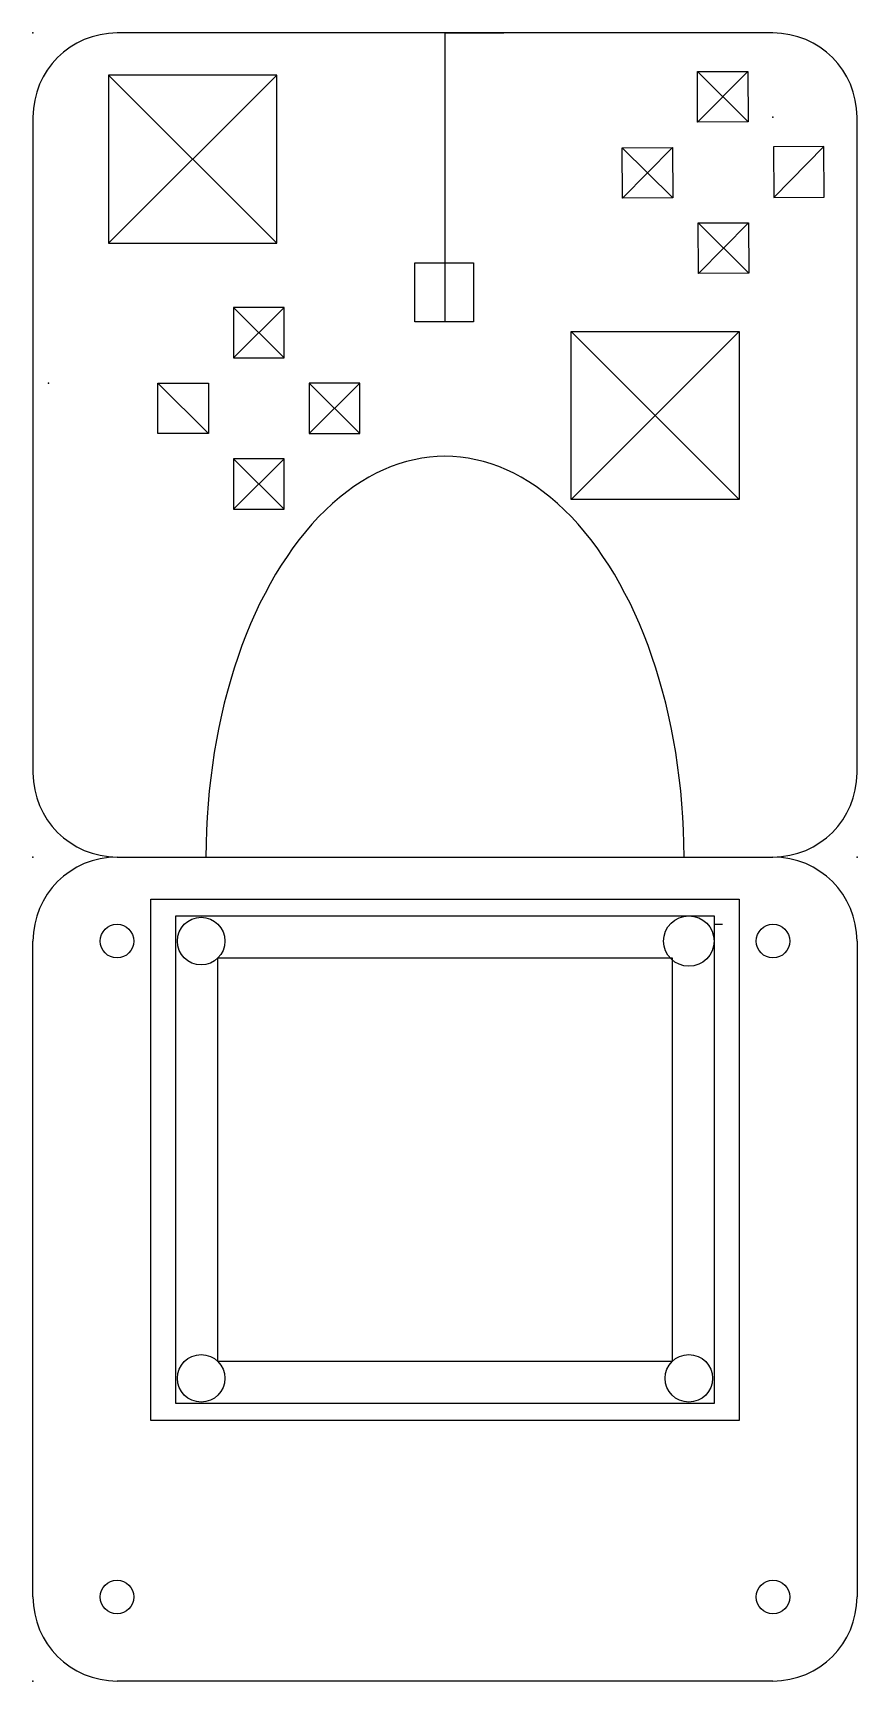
# Model space of a CAD drawing. Header units: centimetres. Extents: x 0 to 9.8, y -9.8 to 9.8.
import ezdxf

# ---------------------------------------------------------------- set-up
doc = ezdxf.new("R2010")
doc.units = ezdxf.units.CM
doc.header["$MEASUREMENT"] = 0
doc.layers.add('无标题 v2_Sketch1', color=7, linetype='Continuous')
doc.layers.add('无标题 v2_Sketch2', color=7, linetype='Continuous')

msp = doc.modelspace()

# ---------------------------------------------------------------- linework, layer by layer
at = {"layer": '无标题 v2_Sketch1'}
for p, q in [((8.8, 9.8), (1, 9.8)), ((4.9, 7.065), (4.9, 9.8)), ((4.9, 9.8), (5.6, 9.8)), ((0.9, 9.3), (2.9, 7.3)), ((2.9, 9.3), (0.9, 7.3)), ((2.9, 9.3), (0.9, 9.3)), ((0.9, 9.3), (0.9, 7.3)), ((2.9, 7.3), (2.9, 9.3)), ((7.901, 9.34), (8.501, 9.343)), ((7.904, 8.74), (7.901, 9.34)), ((7.901, 9.34), (8.504, 8.743)), ((8.501, 9.343), (7.904, 8.74)), ((8.501, 9.343), (8.504, 8.743)), ((0, 8.8), (0, 1)), ((8.504, 8.743), (7.904, 8.74)), ((9.8, 1), (9.8, 8.8)), ((7.006, 8.435), (7.606, 8.438)), ((7.009, 7.835), (7.006, 8.435)), ((7.006, 8.435), (7.609, 7.838)), ((7.606, 8.438), (7.009, 7.835)), ((7.606, 8.438), (7.609, 7.838)), ((9.406, 8.448), (8.806, 8.445)), ((8.806, 8.445), (8.809, 7.845)), ((8.809, 7.845), (9.406, 8.448)), ((9.409, 7.848), (9.406, 8.448)), ((8.809, 7.845), (9.409, 7.848)), ((7.609, 7.838), (7.009, 7.835)), ((7.911, 7.54), (8.511, 7.543)), ((7.911, 7.54), (8.514, 6.943)), ((7.914, 6.94), (7.911, 7.54)), ((8.511, 7.543), (7.914, 6.94)), ((8.511, 7.543), (8.514, 6.943)), ((0.9, 7.3), (2.9, 7.3)), ((4.54, 6.365), (4.54, 7.065)), ((4.54, 7.065), (5.24, 7.065)), ((4.9, 6.365), (4.9, 7.065)), ((5.24, 7.065), (5.24, 6.365)), ((8.514, 6.943), (7.914, 6.94)), ((2.986, 6.535), (2.386, 5.935)), ((2.986, 6.535), (2.386, 6.535)), ((2.386, 6.535), (2.386, 5.935)), ((2.386, 6.535), (2.986, 5.935)), ((2.986, 5.935), (2.986, 6.535)), ((5.24, 6.365), (4.54, 6.365)), ((6.4, 4.25), (6.4, 6.25)), ((8.4, 4.25), (6.4, 6.25)), ((6.4, 6.25), (8.4, 6.25)), ((6.4, 4.25), (8.4, 6.25)), ((8.4, 6.25), (8.4, 4.25)), ((2.386, 5.935), (2.986, 5.935)), ((1.486, 5.035), (1.486, 5.635)), ((1.486, 5.635), (2.086, 5.635)), ((2.086, 5.035), (1.486, 5.635)), ((2.086, 5.635), (2.086, 5.035)), ((3.886, 5.635), (3.286, 5.635)), ((3.286, 5.635), (3.286, 5.035)), ((3.286, 5.635), (3.886, 5.035)), ((3.886, 5.635), (3.286, 5.035)), ((3.886, 5.035), (3.886, 5.635)), ((2.086, 5.035), (1.486, 5.035)), ((3.286, 5.035), (3.886, 5.035)), ((2.386, 4.735), (2.386, 4.135)), ((2.386, 4.735), (2.986, 4.135)), ((2.986, 4.735), (2.386, 4.135)), ((2.986, 4.735), (2.386, 4.735)), ((2.986, 4.135), (2.986, 4.735)), ((2.386, 4.135), (2.986, 4.135)), ((8.4, 4.25), (6.4, 4.25)), ((1, 0), (2.058, 0)), ((7.742, 0), (8.8, 0))]:
    msp.add_line(p, q, dxfattribs=at)
for centre, start, end in [((1, 8.8), 90, 180), ((8.8, 8.8), 360, 90), ((1, 1), 180, 270), ((8.8, 1), 270, 0)]:
    msp.add_arc(centre, 1, start, end, dxfattribs=at)
msp.add_ellipse((4.9, 0), major_axis=(0, 4.765), ratio=0.596514, start_param=4.712389, end_param=7.853982, dxfattribs=at)
for p in [(0, 9.8), (8.8, 8.8), (1.9, 8.3), (0.186, 5.635), (7.4, 5.25), (0, 0), (0, 0), (9.8, 0)]:
    msp.add_point(p, dxfattribs=at)
at = {"layer": '无标题 v2_Sketch2'}
for p, q in [((1, 0), (8.8, 0)), ((1.4, -0.5), (8.4, -0.5)), ((1.4, -6.7), (1.4, -0.5)), ((8.4, -0.5), (8.4, -6.7)), ((1.7, -0.7), (8.1, -0.7)), ((1.7, -6.5), (1.7, -0.7)), ((8.1, -0.7), (8.1, -6.5)), ((8.1, -0.8), (8.2, -0.8)), ((0, -8.8), (0, -1)), ((9.8, -1), (9.8, -8.8)), ((2.2, -6), (2.2, -1.2)), ((2.2, -1.2), (7.6, -1.2)), ((7.6, -1.2), (7.6, -6)), ((7.6, -6), (2.2, -6)), ((8.1, -6.5), (1.7, -6.5)), ((8.4, -6.7), (1.4, -6.7)), ((8.8, -9.8), (1, -9.8))]:
    msp.add_line(p, q, dxfattribs=at)
for centre, radius in [((2, -1), 0.283), ((7.8, -1), 0.3), ((1, -1), 0.2), ((8.8, -1), 0.2), ((2, -6.2), 0.283), ((7.8, -6.2), 0.283), ((1, -8.8), 0.2), ((8.8, -8.8), 0.2)]:
    msp.add_circle(centre, radius, dxfattribs=at)
for centre, start, end in [((1, -1), 90, 180), ((8.8, -1), 0, 90), ((1, -8.8), 180, 270), ((8.8, -8.8), 270, 0)]:
    msp.add_arc(centre, 1, start, end, dxfattribs=at)
for p in [(0, 0), (0, 0), (9.8, 0), (0, -9.8)]:
    msp.add_point(p, dxfattribs=at)

doc.saveas('drawing.dxf')
